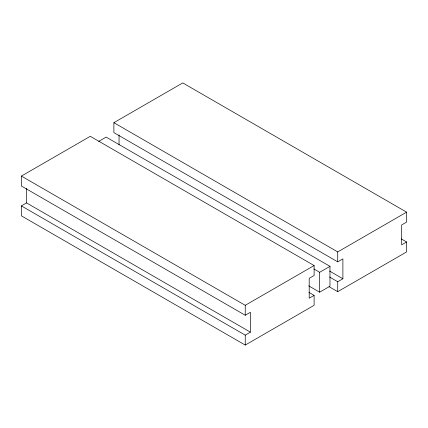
<?xml version="1.0" encoding="UTF-8"?>
<svg xmlns="http://www.w3.org/2000/svg" width="428" height="428" viewBox="0 0 428 428"><rect width="100%" height="100%" fill="white"/><g stroke="black" fill="none" stroke-linecap="round" stroke-linejoin="round"><path stroke-width="0.64" d="M21.4 176.079L90.276 136.318L314.115 265.547L314.115 275.493L309.203 278.328L309.203 298.209L314.115 295.374L314.115 305.314L245.244 345.08L21.4 215.846L21.4 205.905L26.568 202.92L250.407 332.155L250.407 312.274L245.244 315.254L21.4 186.019L21.4 176.079L245.244 305.314L314.115 265.547M329.63 277.066L337.724 281.742L342.892 278.762L342.892 258.876L337.724 261.861L113.885 132.627L113.885 122.686L182.756 82.92L406.6 212.154L406.6 222.095L401.689 224.93L401.689 244.816L406.6 241.981L406.6 251.921L337.724 291.682L329.052 286.674M98.67 141.411L106.128 137.104L329.972 266.339L329.972 286.22L319.641 292.185L308.652 285.84M113.885 122.686L337.724 251.921L406.6 212.154M313.858 268.961L319.641 272.304L329.972 266.339M21.4 205.905L245.244 335.14L250.407 332.155M401.394 238.974L406.6 241.981M329.587 271.079L342.892 278.762M308.909 292.367L314.115 295.374M337.724 251.921L337.724 261.861M337.724 281.742L337.724 291.682M319.641 272.304L319.641 292.185M245.244 305.314L245.244 315.254M245.244 335.14L245.244 345.08M119.048 134.948L119.048 144.889M26.568 188.341L26.568 202.92"/></g></svg>
